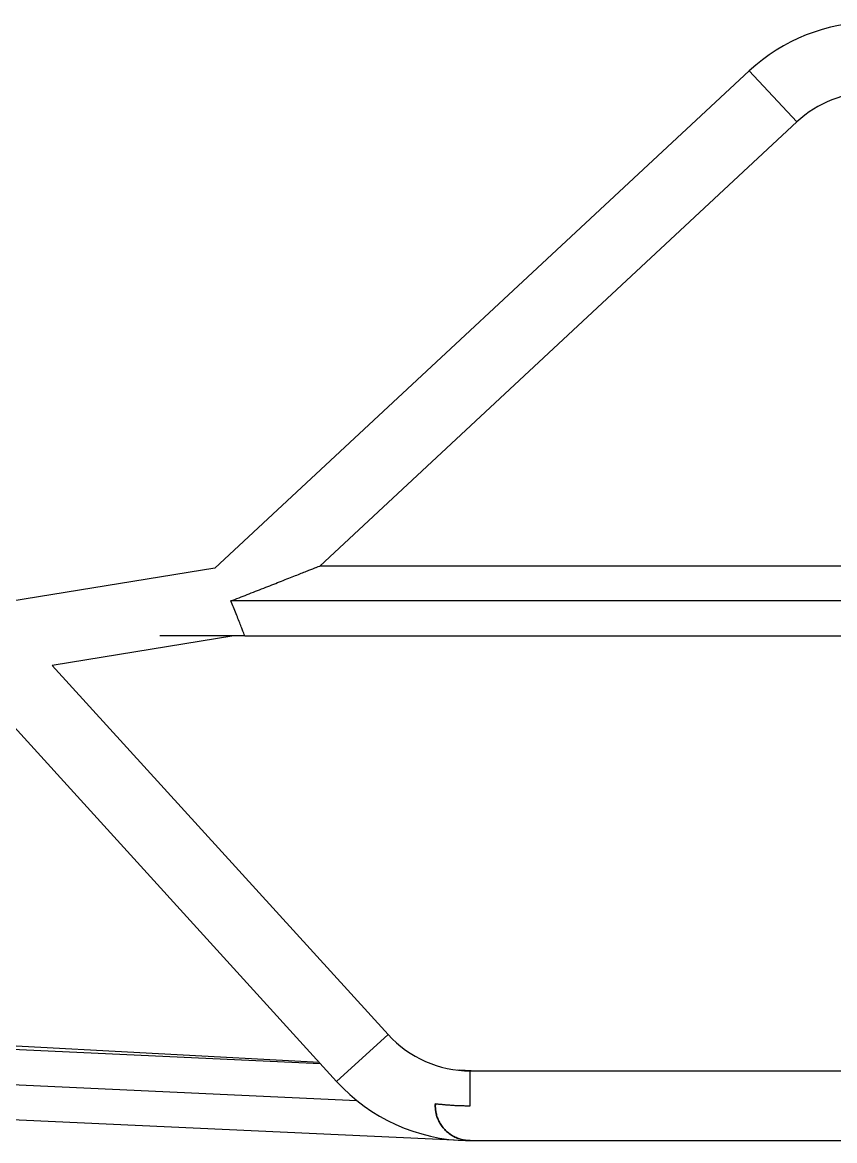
# Model space of a CAD drawing. Header units: metres. Extents: x -1.25 to 2.78, y -0.2 to 1.16.
# Drawn here: x -0.401 to 0.449, y -0.037 to 1.134 of the extents above; entities that cross this region are included whole.
import ezdxf

# ---------------------------------------------------------------- set-up
doc = ezdxf.new("R2010")
doc.units = ezdxf.units.M

msp = doc.modelspace()

# ---------------------------------------------------------------- linework, layer by layer
at = {"color": 7, "linetype": 'Continuous', "lineweight": 25}
for p, q in [((0.3593, 1.0831), (-0.1996, 0.5626)), ((0.3593, 1.0831), (0.4091, 1.0297)), ((0.4091, 1.0297), (-0.09, 0.5648)), ((-0.1996, 0.5626), (-0.4481, 0.5222)), ((1.5306, 0.5648), (-0.09, 0.5648)), ((1.56, 0.5283), (-0.1828, 0.5283)), ((-0.1798, 0.4918), (-0.3697, 0.4609)), ((-0.1684, 0.4918), (1.9578, 0.4918)), ((-0.3697, 0.4609), (-0.0183, 0.0744)), ((-0.4562, 0.4476), (-0.0724, 0.0253)), ((-0.0904, 0.0452), (-1.1775, 0.1045)), ((-0.0892, 0.0438), (-1.1775, 0.0943)), ((-0.0183, 0.0744), (-0.0724, 0.0253)), ((-0.0511, 0.0053), (-1.178, 0.0575)), ((0.0684, 0.0365), (0.0539, 0.0373)), ((0.0683, 0.0365), (0.0559, 0.0371)), ((0.0674, 0.0365), (1.7389, 0.0365)), ((0.0674, 0), (0.0674, 0.0365)), ((-1.2134, 0.0229), (0.0508, -0.0358)), ((0.0674, -0.0365), (1.7389, -0.0365))]:
    msp.add_line(p, q, dxfattribs=at)
for centre, radius, start, end in [((0.4881, 0.9449), 0.1889, 90, 132.9666), ((0.4881, 0.9449), 0.1159, 90, 132.9666), ((0.0674, 0.1524), 0.1159, 222.2724, 270), ((0.0674, 0.1524), 0.1889, 222.2724, 269.1004)]:
    msp.add_arc(centre, radius, start, end, dxfattribs=at)
for points, knots in [([(-0.1828, 0.5283), (-0.1773, 0.5305), (-0.1716, 0.5327), (-0.1601, 0.5372), (-0.1543, 0.5395), (-0.1429, 0.544), (-0.1373, 0.5462), (-0.1267, 0.5504), (-0.1217, 0.5524), (-0.1149, 0.555), (-0.1128, 0.5559), (-0.1087, 0.5575), (-0.1069, 0.5582), (-0.1034, 0.5596), (-0.1018, 0.5602), (-0.0989, 0.5613), (-0.0976, 0.5618), (-0.0954, 0.5627), (-0.0944, 0.5631), (-0.0928, 0.5637), (-0.0921, 0.564), (-0.0905, 0.5646), (-0.09, 0.5648), (-0.09, 0.5648)], [0, 0, 0, 0, 0.125, 0.125, 0.25, 0.25, 0.375, 0.375, 0.5, 0.5, 0.5625, 0.5625, 0.625, 0.625, 0.6875, 0.6875, 0.75, 0.75, 0.8125, 0.8125, 0.875, 0.875, 1, 1, 1, 1]), ([(-0.1684, 0.4918), (-0.1684, 0.4918), (-0.1685, 0.492), (-0.1688, 0.4928), (-0.1691, 0.4935), (-0.1698, 0.4953), (-0.1702, 0.4964), (-0.1713, 0.4991), (-0.1719, 0.5007), (-0.1733, 0.5043), (-0.1741, 0.5063), (-0.1757, 0.5104), (-0.1766, 0.5126), (-0.1784, 0.5171), (-0.1793, 0.5194), (-0.181, 0.5239), (-0.1819, 0.5262), (-0.1828, 0.5283)], [0, 0, 0, 0, 0.125, 0.125, 0.25, 0.25, 0.375, 0.375, 0.5, 0.5, 0.625, 0.625, 0.75, 0.75, 0.875, 0.875, 1, 1, 1, 1]), ([(-0.1684, 0.4918), (-0.1684, 0.4918), (-0.1685, 0.4918), (-0.1692, 0.4918), (-0.1705, 0.4918), (-0.1725, 0.4918), (-0.1754, 0.4918), (-0.1792, 0.4918), (-0.1841, 0.4918), (-0.19, 0.4918), (-0.1969, 0.4918), (-0.2047, 0.4918), (-0.2132, 0.4918), (-0.222, 0.4918), (-0.2308, 0.4918), (-0.2392, 0.4918), (-0.247, 0.4918), (-0.253, 0.4918), (-0.2562, 0.4918), (-0.2572, 0.4918)], [0, 0, 0, 0, 0.029365, 0.061561, 0.09719, 0.136969, 0.181686, 0.232113, 0.288874, 0.352281, 0.422163, 0.497738, 0.577577, 0.659708, 0.741838, 0.821678, 0.897253, 0.967134, 1, 1, 1, 1]), ([(0.0674, -0.0365), (0.0672, -0.0365), (0.0668, -0.0365), (0.0662, -0.0365), (0.0656, -0.0365), (0.0651, -0.0364), (0.0646, -0.0364), (0.0641, -0.0364), (0.0636, -0.0363), (0.0631, -0.0363), (0.0627, -0.0362), (0.0623, -0.0361), (0.0619, -0.0361), (0.0615, -0.036), (0.0612, -0.036), (0.0598, -0.0357), (0.0575, -0.0352), (0.0543, -0.0341), (0.0512, -0.0328), (0.0482, -0.0311), (0.0454, -0.0292), (0.0426, -0.0269), (0.0401, -0.0243), (0.0377, -0.0213), (0.0356, -0.0181), (0.0341, -0.0151), (0.0331, -0.0126), (0.0324, -0.0106), (0.0319, -0.0086), (0.0316, -0.0069), (0.0313, -0.0056), (0.0312, -0.0046), (0.0311, -0.0036), (0.031, -0.0026), (0.0309, -0.0016), (0.0309, -0.0007), (0.0309, 0.0003), (0.0309, 0.0012), (0.031, 0.0019), (0.031, 0.0022)], [0, 0, 0, 0, 0.01172, 0.023012, 0.033875, 0.044308, 0.054313, 0.063888, 0.073033, 0.081749, 0.090036, 0.097894, 0.105322, 0.112322, 0.118892, 0.125034, 0.191303, 0.249944, 0.314991, 0.374699, 0.438884, 0.498474, 0.563453, 0.623863, 0.68875, 0.749074, 0.782128, 0.814023, 0.844822, 0.874587, 0.889246, 0.903703, 0.917968, 0.93205, 0.945956, 0.959695, 0.973276, 0.986708, 1, 1, 1, 1]), ([(0.0674, -0.0365), (0.0661, -0.0365), (0.0635, -0.0364), (0.0593, -0.0357), (0.0548, -0.0344), (0.0501, -0.0323), (0.0457, -0.0295), (0.0416, -0.026), (0.0381, -0.022), (0.0354, -0.0177), (0.0333, -0.0133), (0.0319, -0.009), (0.0311, -0.0046), (0.0308, -0.0008), (0.031, 0.0015), (0.031, 0.0022)], [0, 0, 0, 0, 0.075421, 0.158215, 0.248238, 0.344836, 0.446726, 0.534339, 0.62299, 0.71138, 0.776947, 0.841651, 0.905575, 0.969036, 1, 1, 1, 1]), ([(0.031, 0.0021), (0.031, 0.0014), (0.0308, -0.0008), (0.0311, -0.0046), (0.0319, -0.009), (0.0333, -0.0133), (0.0354, -0.0177), (0.0381, -0.022), (0.0416, -0.026), (0.0457, -0.0295), (0.0501, -0.0323), (0.0548, -0.0344), (0.0593, -0.0357), (0.0635, -0.0364), (0.0661, -0.0365), (0.0674, -0.0365)], [0, 0, 0, 0, 0.029781, 0.09332, 0.157322, 0.222104, 0.287751, 0.37625, 0.465009, 0.552729, 0.654743, 0.751459, 0.841592, 0.924487, 1, 1, 1, 1]), ([(0.031, 0.0022), (0.0315, 0.0021), (0.0326, 0.002), (0.0343, 0.0018), (0.0359, 0.0016), (0.0376, 0.0015), (0.0392, 0.0013), (0.0409, 0.0012), (0.0425, 0.001), (0.0442, 0.0009), (0.0458, 0.0008), (0.0475, 0.0006), (0.0501, 0.0005), (0.0537, 0.0003), (0.0575, 0.0002), (0.0606, 0.0001), (0.0629, 0), (0.0652, 0), (0.0667, 0), (0.0674, 0)], [0, 0, 0, 0, 0.045464, 0.090914, 0.136353, 0.181786, 0.227215, 0.272646, 0.318081, 0.363524, 0.40898, 0.454452, 0.499943, 0.624951, 0.749943, 0.812447, 0.87495, 0.939256, 1, 1, 1, 1])]:
    msp.add_open_spline(points, degree=3, knots=knots, dxfattribs=at)

doc.saveas('drawing.dxf')
